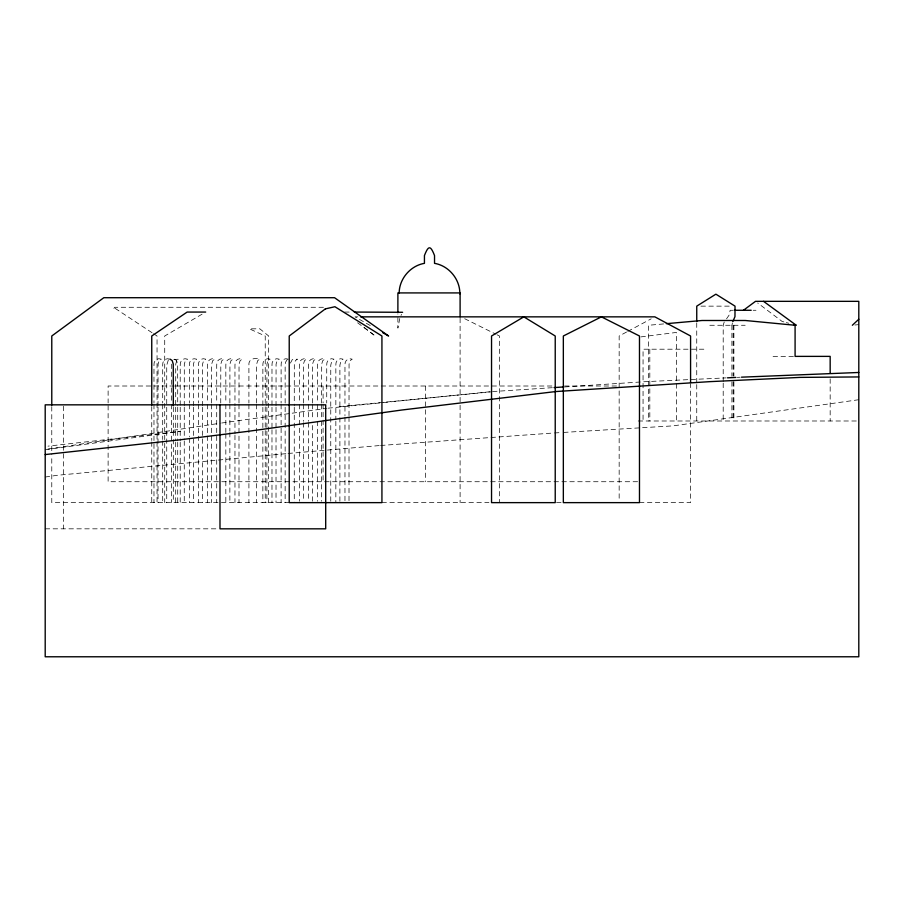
<?xml version="1.0" encoding="UTF-8"?>
<svg xmlns="http://www.w3.org/2000/svg" width="904" height="904" viewBox="0 0 904 904"><rect width="100%" height="100%" fill="white"/><g stroke="black" fill="none" stroke-linecap="round" stroke-linejoin="round"><path stroke-width="0.68" stroke-dasharray="4.52 3.39" d="M171.692 364.12L171.647 403.037M731.98 325.191L732.387 322.954M290.421 363.114L292.342 359.543L297.472 359.182L295.416 360.583L294.32 364.12L294.263 405.839M399.76 318.502L397.884 328.107L397.884 314.038M724.228 322.027L723.2 325.27L723.2 381.793M401.026 315.417L401.523 314.377M113.938 308.411L114.582 307.281L324.954 307.281M168.336 359.984L166.732 365.159L166.732 405.839M726.556 318.829L729.212 314.942L730.149 310.275L732.85 310.275M287.257 359.543L285.574 362.165L285.144 365.159L285.144 405.839M202.078 314.174L164.72 335.994L164.72 441.909M626.551 332.028L619.161 335.994L619.161 501.223M627.783 331.372L651.174 318.829M173.76 359.543L178.89 359.182L176.834 360.583L175.738 364.12L175.692 405.839M858.8 399.715L673.175 425.863L562.853 432.462M47.98 449.028L220.316 423.208M45.2 477.041L57.325 475.289L286.658 453.605M221.706 423.004L326.593 408.393M327.994 408.201L489.753 391.782M45.2 449.729L180.687 431.287L47.991 446.147M640.947 336.898L676.339 332.446L676.339 420.993M854.924 325.011L858.8 324.615M339.181 406.642L491.606 391.816M663.615 323.926L648.507 325.27L648.507 420.993M288.048 453.48L379.194 445.582M380.584 445.48L552.999 433.039M492.544 391.556L552.683 387.669M564.763 386.946L646.371 381.612L726.081 377.883M554.412 432.959L561.452 432.553M737.28 377.363L740.071 377.239M700.939 306.14L729.404 306.14M753.156 310.275L755.981 310.275M344.661 312.061L351.577 312.061M357.814 316.852L355.023 316.852L373.013 327.101M709.809 325.27L745.167 325.27M703.843 349.204L643.06 349.204L643.06 420.993M773.067 356.379L793.712 356.379M169.941 359.182C165.556 357.374 162.268 361.114 162.697 365.159L162.697 403.037M288.353 359.182C283.958 357.374 280.681 361.114 281.11 365.159L281.11 403.037M174.404 386.008L108.118 386.008L108.118 402.901M175.557 386.008L552.966 386.008M564.537 386.008L616.528 386.008M638.224 420.993L858.8 420.993M637.602 481.73L108.118 481.73L108.118 404.314M289.223 502.635L51.777 502.635L51.777 456.034M381.929 502.635L488.94 502.635M556.559 502.635L562.265 502.635M639.478 502.635L690.577 502.635L690.577 384.008M45.2 528.829L218.576 528.829M174.517 359.182L176.574 360.583L177.67 364.12L177.715 405.839M783.847 321.903L782.084 321.417L757.721 303.009M786.333 322.57L788.819 323.248M464.701 318.705L495.765 334.141M497.008 334.762L499.483 335.994L499.483 502.635M115.226 308.411L152.392 332.932M153.556 333.7L157.047 335.994L157.047 440.497M357.611 322.796L375.262 335.994L363.103 326.706M830.166 378.855L830.166 420.993M733.89 325.27L733.89 376.2M733.89 381.793L733.89 420.993M733.167 325.27L733.167 375.94M733.167 381.578L733.167 420.993M731.912 325.27L731.912 376.2M731.912 381.793L731.912 420.993M723.2 383.194L723.2 420.993M696.747 322.943L696.747 383.172M696.747 384.573L696.747 420.993M649.818 349.204L649.818 420.993M460.102 318.253L460.102 502.635M425.445 386.008L425.445 481.73M349.012 415.659L349.057 364.12L350.153 360.583L352.221 359.182C347.825 357.374 344.537 361.114 344.966 365.159L344.966 415.659M349.012 417.06L349.012 501.234M344.966 417.06L344.966 501.234M339.893 501.234L339.893 365.159L341.034 360.583L343.091 359.182C338.706 357.374 335.418 361.114 335.847 365.159L335.847 419.874M335.847 421.275L335.847 502.635M330.762 501.234L330.762 365.159L331.904 360.583L333.971 359.182C329.576 357.374 326.299 361.114 326.728 365.159L326.728 403.037M323.09 386.008L323.09 402.901M323.09 404.314L323.09 481.73M321.643 403.037L321.688 364.12L322.784 360.583L324.852 359.182C320.457 357.374 317.168 361.114 317.598 365.159L317.598 403.037M321.643 404.438L321.643 419.874M321.643 421.275L321.643 501.234M317.598 404.438L317.598 419.874M317.598 421.275L317.598 501.234M312.513 403.037L312.569 364.12L313.665 360.583L315.722 359.182C311.326 357.374 308.049 361.114 308.479 365.159L308.479 403.037M312.513 404.438L312.513 419.874M312.513 425.479L312.513 501.234M308.479 404.438L308.479 421.275M308.479 422.676L308.479 501.234M303.394 403.037L303.439 364.12L304.535 360.583L306.603 359.182C302.207 357.374 298.919 361.114 299.348 365.159L299.348 403.037M303.394 404.438L303.394 421.275M303.394 422.676L303.394 501.234M299.348 404.438L299.348 501.234M294.263 407.241L294.263 502.635M285.144 407.241L285.144 502.635M281.11 404.438L281.11 502.635M276.025 405.839L276.07 364.12L277.166 360.583L279.234 359.182C274.839 357.374 271.55 361.114 271.98 365.159L271.98 405.839M276.025 407.241L276.025 428.293M276.025 429.694L276.025 502.635M271.98 407.241L271.98 428.293M271.98 429.694L271.98 502.635M268.669 502.635L268.669 335.994L259.843 328.819L249.334 328.819L265.234 335.994L265.234 502.635M266.895 405.839L266.951 364.12L268.047 360.583L270.104 359.182C265.708 357.374 262.431 361.114 262.861 365.159L262.861 405.839M266.895 407.241L266.895 429.694M266.895 431.095L266.895 502.635M262.861 407.241L262.861 429.694M262.861 431.095L262.861 502.635M256.612 403.037L256.657 364.12L257.73 360.583L259.753 359.182C254.725 357.374 248.159 359.001 248.905 365.159L248.905 403.037M256.612 404.438L256.612 502.635M248.905 404.438L248.905 502.635M238.995 403.037L239.04 364.12L240.148 360.583L242.204 359.182C237.808 357.374 234.531 361.114 234.961 365.159L234.961 405.839M238.995 404.438L238.995 502.635M234.961 407.241L234.961 433.897M234.961 435.299L234.961 502.635M229.876 403.037L229.921 364.12L231.017 360.583L233.085 359.182C228.689 357.374 225.401 361.114 225.83 365.159L225.83 403.037M229.876 404.438L229.876 431.095M229.876 432.496L229.876 502.635M225.83 404.438L225.83 432.496M225.83 433.897L225.83 502.635M220.745 403.037L220.802 364.12L221.898 360.583L223.955 359.182C219.57 357.374 216.282 361.114 216.711 365.159L216.711 403.037M216.711 404.438L216.711 502.635M211.626 403.037L211.672 364.12L212.768 360.583L214.836 359.182C210.44 357.374 207.152 361.114 207.581 365.159L207.581 403.037M211.626 404.438L211.626 502.635M207.581 404.438L207.581 502.635M202.507 405.839L202.552 364.12L203.649 360.583L205.705 359.182C201.321 357.374 198.032 361.114 198.462 365.159L198.462 403.037M202.507 407.241L202.507 502.635M198.462 404.438L198.462 502.635M193.377 405.839L193.422 364.12L194.529 360.583L196.586 359.182C192.19 357.374 188.913 361.114 189.343 365.159L189.343 403.037M193.377 407.241L193.377 502.635M189.343 404.438L189.343 436.7M189.343 438.112L189.343 502.635M184.258 405.839L184.303 364.12L185.399 360.583L187.467 359.182C183.071 357.374 179.783 361.114 180.212 365.159L180.212 405.839M184.258 407.241L184.258 439.513M184.258 440.915L184.258 502.635M180.212 407.241L180.212 440.915M180.212 442.316L180.212 502.635M177.715 407.241L177.715 440.915M177.715 442.316L177.715 502.635M175.692 407.241L175.692 440.915M175.692 442.316L175.692 502.635M173.308 407.241L173.308 438.112M173.308 439.513L173.308 502.635M171.647 404.438L171.647 502.635M166.732 407.241L166.732 502.635M164.72 443.322L164.72 502.635M162.697 404.438L162.697 439.513M162.697 440.915L162.697 502.635M158.019 405.839L158.064 364.12L159.16 360.583L161.228 359.182C156.833 357.374 153.544 361.114 153.974 365.159L153.974 403.037M158.019 407.241L158.019 502.635M157.047 441.909L157.047 502.635M153.974 404.438L153.974 502.635M151.748 406.608L151.748 440.497M151.748 441.909L151.748 502.635M63.495 406.235L63.495 528.829M51.777 406.608L51.777 454.622"/><path stroke-width="1.36" d="M399.172 292.941C399.274 278.76 410.461 265.686 424.439 263.346L424.439 255.549C428.451 245.199 430.519 245.199 434.53 255.549L434.53 263.346C448.859 265.731 460.159 279.381 459.831 293.902M732.873 321.485L734.963 316.649L735.031 306.14L715.889 294.173L696.747 306.14L696.747 321.541M402.608 312.287L354.334 312.061M852.348 325.27L858.8 319.236M743.45 310.275L755.507 301.337L858.8 301.337L858.8 656.779L45.2 656.779L45.2 404.834L325.7 404.834L325.7 528.829L219.988 528.829L219.988 404.834M45.2 454.565L179.241 439.898L247.911 431.355L401.873 410.009L555.847 391.545L709.809 381.646L800.266 377.386L858.8 376.934M666.361 323.677L702.08 320.491L745.246 320.491L795.091 325.27L795.091 356.379L830.166 356.379L830.166 373.239M554.073 387.579L563.87 386.946M727.483 377.827L735.879 377.431M741.472 377.171L858.8 372.471M734.15 310.275L751.19 310.275M205.683 312.061L187.162 312.061L151.748 335.994L151.748 405.195M360.594 316.852L654.869 316.852L690.577 335.994L690.577 382.595M170.167 359.182L172.189 360.583L173.263 364.12L173.308 405.839M793.78 324.592L796.266 325.27L763.541 301.337M382.607 332.57L388.596 335.994L334.559 297.71L103.813 297.71L51.777 335.994L51.777 405.195M460.102 316.852L460.102 292.919L397.896 292.919L397.884 312.626M325.361 308.885L289.223 335.994L289.223 502.635L381.929 502.635L381.929 335.994L334.921 306.727L325.361 308.885M523.834 316.852L491.539 335.994L491.539 502.635L555.226 502.635L555.226 335.994L523.834 316.852M601.409 316.852L563.339 335.994L563.339 502.635L639.478 502.635L639.478 335.994L601.409 316.852"/></g></svg>
